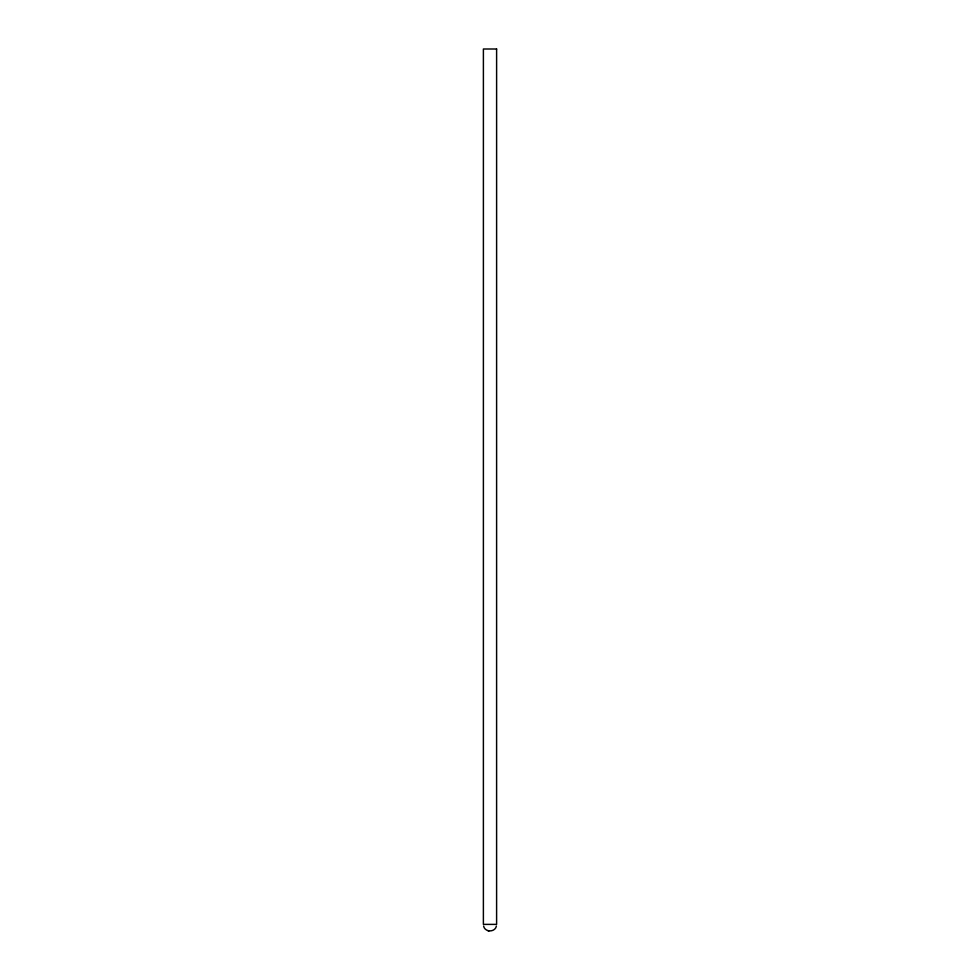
<?xml version="1.0" encoding="UTF-8"?>
<svg xmlns="http://www.w3.org/2000/svg" width="980" height="980" viewBox="0 0 980 980"><rect width="100%" height="100%" fill="white"/><g stroke="black" fill="none" stroke-linecap="round" stroke-linejoin="round"><path stroke-width="1.47" d="M496.395 926.1C495.059 932.495 484.941 932.495 483.606 926.1M488.971 930.914L487.954 930.682M496.603 49L483.397 49L483.385 924.385L496.603 924.385L496.615 49"/></g></svg>
